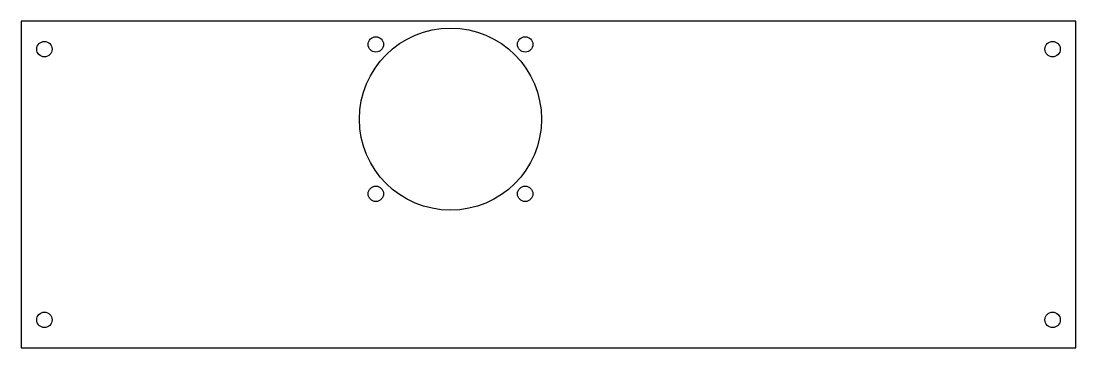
# Model space of a CAD drawing. Header units: inches. Extents: x -4.45 to 4.45, y -1.38 to 1.38.
import ezdxf

# ---------------------------------------------------------------- set-up
doc = ezdxf.new("R2010")
doc.units = ezdxf.units.IN
doc.layers.add('CUTOUTS', color=1, linetype='CONTINUOUS')
doc.layers.add('PERIMETER', color=5, linetype='CONTINUOUS')

msp = doc.modelspace()

# ---------------------------------------------------------------- linework, layer by layer
at = {"layer": 'CUTOUTS'}
for centre, radius in [((-0.8268, 0.5512), 0.7677), ((-1.4567, 1.1811), 0.065), ((-0.1969, 1.1811), 0.065), ((-4.252, 1.1417), 0.065), ((4.252, 1.1417), 0.065), ((-1.4567, -0.0787), 0.065), ((-0.1969, -0.0787), 0.065), ((-4.252, -1.1417), 0.065), ((4.252, -1.1417), 0.065)]:
    msp.add_circle(centre, radius, dxfattribs=at)
at = {"layer": 'PERIMETER'}
for p, q in [((4.4488, 1.378), (-4.4488, 1.378)), ((-4.4488, 1.378), (-4.4488, -1.378)), ((4.4488, -1.378), (4.4488, 1.378)), ((-4.4488, -1.378), (4.4488, -1.378))]:
    msp.add_line(p, q, dxfattribs=at)

doc.saveas('drawing.dxf')
